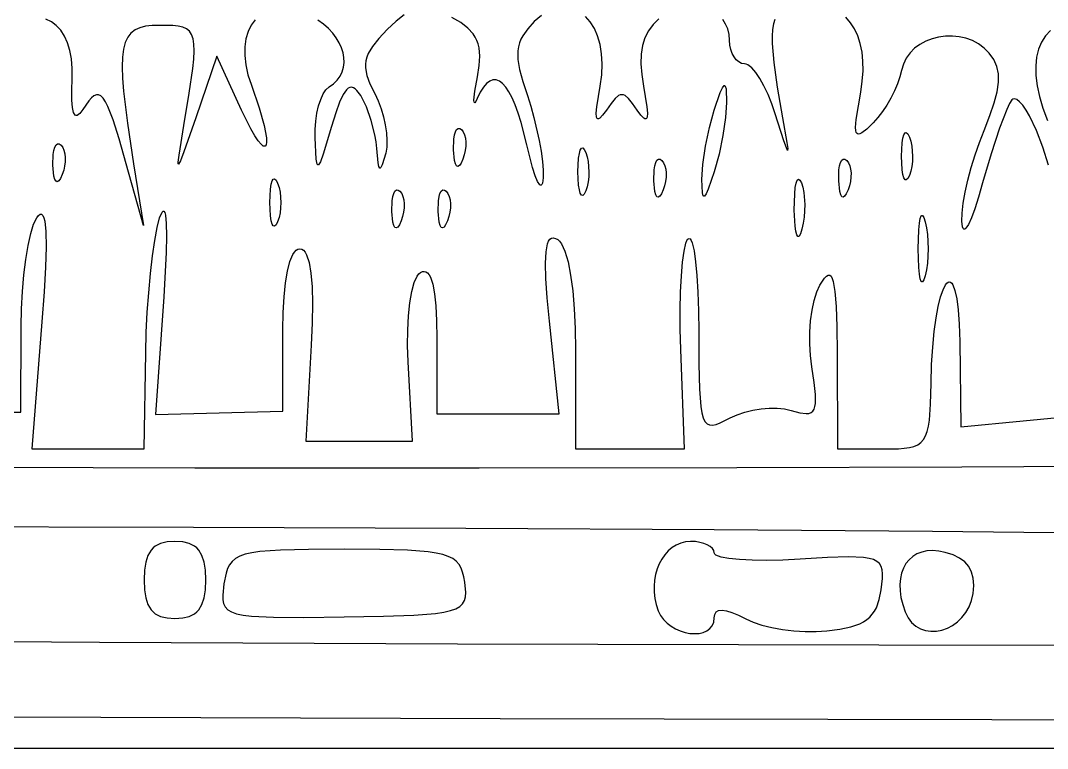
# Model space of a CAD drawing. Header units: millimetres. Extents: x -4.58 to 1.11, y 0.34 to 8.32.
# Drawn here: x -3.378 to -2.637, y 0.34 to 0.865 of the extents above; entities that cross this region are included whole.
import ezdxf

# ---------------------------------------------------------------- set-up
doc = ezdxf.new("R2010")
doc.units = ezdxf.units.MM

msp = doc.modelspace()

# ---------------------------------------------------------------- linework, layer by layer
at = {"flags": 128}
for points in [[(-3.10143, 0.86872), (-3.107136, 0.864137), (-3.113583, 0.858014), (-3.119661, 0.851608), (-3.124221, 0.84592), (-3.127315, 0.840682), (-3.128329, 0.838148), (-3.128997, 0.835627), (-3.129324, 0.833084), (-3.129317, 0.830486), (-3.128329, 0.824992), (-3.126086, 0.818878), (-3.122639, 0.811875), (-3.120143, 0.80664), (-3.118011, 0.801012), (-3.116274, 0.795166), (-3.114967, 0.78928), (-3.114121, 0.783529), (-3.11377, 0.778092), (-3.113945, 0.773144), (-3.114681, 0.768861), (-3.117212, 0.760433), (-3.118167, 0.758494), (-3.118581, 0.7581), (-3.118957, 0.758094), (-3.119613, 0.75925), (-3.120167, 0.761978), (-3.121097, 0.772222), (-3.121597, 0.777011), (-3.122461, 0.782108), (-3.125094, 0.792597), (-3.128617, 0.802441), (-3.130594, 0.80673), (-3.132653, 0.810389), (-3.13542, 0.814106), (-3.136733, 0.815329), (-3.138009, 0.816116), (-3.139258, 0.816457), (-3.140489, 0.816343), (-3.14171, 0.815766), (-3.142931, 0.814715), (-3.145403, 0.811157), (-3.147977, 0.805596), (-3.150722, 0.797957), (-3.153708, 0.788167), (-3.159717, 0.768113), (-3.161696, 0.76277), (-3.163135, 0.76045), (-3.163687, 0.760399), (-3.164144, 0.761076), (-3.164829, 0.764575), (-3.165667, 0.779889), (-3.165638, 0.786036), (-3.165175, 0.792042), (-3.164317, 0.797756), (-3.163106, 0.803028), (-3.161583, 0.807706), (-3.15979, 0.811639), (-3.157767, 0.814676), (-3.155556, 0.816667), (-3.152337, 0.818994), (-3.149696, 0.821618), (-3.147623, 0.824498), (-3.146109, 0.827595), (-3.145143, 0.83087), (-3.144715, 0.834284), (-3.144818, 0.837796), (-3.145439, 0.841368), (-3.146571, 0.84496), (-3.148203, 0.848533), (-3.150325, 0.852047), (-3.152929, 0.855464), (-3.156003, 0.858742), (-3.15954, 0.861845), (-3.163528, 0.864731)], [(-3.002461, 0.868302), (-3.007528, 0.863889), (-3.012314, 0.858658), (-3.015856, 0.853602), (-3.017169, 0.851047), (-3.018182, 0.848426), (-3.018898, 0.8457), (-3.019319, 0.842833), (-3.019295, 0.83653), (-3.018137, 0.829221), (-3.015872, 0.82061), (-3.012528, 0.810403), (-3.010036, 0.802708), (-3.007757, 0.794607), (-3.004028, 0.778163), (-3.002671, 0.770306), (-3.001715, 0.763016), (-3.001207, 0.756537), (-3.001194, 0.751111), (-3.001649, 0.747388), (-3.002024, 0.746325), (-3.00249, 0.745777), (-3.00304, 0.745734), (-3.003669, 0.746182), (-3.005139, 0.748503), (-3.006851, 0.752644), (-3.008757, 0.758506), (-3.012958, 0.775), (-3.017042, 0.791014), (-3.019175, 0.797799), (-3.021358, 0.803759), (-3.023583, 0.808887), (-3.025842, 0.813176), (-3.028129, 0.816619), (-3.030434, 0.819208), (-3.032751, 0.820937), (-3.035072, 0.821798), (-3.037388, 0.821783), (-3.039693, 0.820887), (-3.041978, 0.819101), (-3.044236, 0.816418), (-3.046459, 0.812831), (-3.048639, 0.808333), (-3.049727, 0.806148), (-3.050501, 0.805279), (-3.050963, 0.80566), (-3.051111, 0.807229), (-3.050471, 0.813669), (-3.048583, 0.824083), (-3.047252, 0.832073), (-3.046823, 0.838992), (-3.047366, 0.844998), (-3.048023, 0.847707), (-3.048948, 0.850248), (-3.05015, 0.85264), (-3.051638, 0.854902), (-3.055505, 0.859117), (-3.060617, 0.86305), (-3.067042, 0.866861)], [(-2.917764, 0.86575), (-2.921902, 0.861746), (-2.925229, 0.857245), (-2.927755, 0.852201), (-2.929491, 0.846571), (-2.930448, 0.840309), (-2.930637, 0.833369), (-2.930067, 0.825707), (-2.92875, 0.817278), (-2.926332, 0.80242), (-2.925988, 0.79772), (-2.926236, 0.79479), (-2.926585, 0.793976), (-2.927086, 0.793591), (-2.927739, 0.793628), (-2.928547, 0.794084), (-2.930631, 0.796234), (-2.933347, 0.8), (-2.936728, 0.804858), (-2.939589, 0.808328), (-2.942103, 0.81041), (-2.943285, 0.810931), (-2.944444, 0.811104), (-2.945604, 0.810931), (-2.946786, 0.81041), (-2.9493, 0.808328), (-2.952161, 0.804858), (-2.955542, 0.8), (-2.958258, 0.796234), (-2.960342, 0.794084), (-2.96115, 0.793628), (-2.961803, 0.793591), (-2.962304, 0.793976), (-2.962653, 0.79479), (-2.962901, 0.79772), (-2.962557, 0.80242), (-2.960139, 0.817278), (-2.958956, 0.825513), (-2.958598, 0.833306), (-2.959006, 0.8406), (-2.960122, 0.847336), (-2.961887, 0.853458), (-2.964244, 0.858909), (-2.967135, 0.863632), (-2.9705, 0.867568)], [(-2.636695, 0.760289), (-2.640772, 0.773259), (-2.645497, 0.785375), (-2.650481, 0.795735), (-2.652948, 0.799976), (-2.655335, 0.80344), (-2.657591, 0.806014), (-2.65967, 0.807587), (-2.661521, 0.808046), (-2.662347, 0.807822), (-2.663097, 0.807278), (-2.664777, 0.804807), (-2.666906, 0.800413), (-2.672163, 0.786835), (-2.678175, 0.76851), (-2.68425, 0.747403), (-2.687126, 0.737278), (-2.68984, 0.728835), (-2.692329, 0.722185), (-2.694531, 0.717441), (-2.696386, 0.714717), (-2.697164, 0.714148), (-2.697832, 0.714125), (-2.698382, 0.714665), (-2.698807, 0.715779), (-2.69925, 0.719792), (-2.69906, 0.725703), (-2.698221, 0.732799), (-2.696799, 0.740811), (-2.694859, 0.749472), (-2.692469, 0.758513), (-2.689693, 0.767667), (-2.686598, 0.776664), (-2.68325, 0.785236), (-2.678974, 0.796), (-2.675813, 0.805273), (-2.673753, 0.813257), (-2.672781, 0.820156), (-2.672884, 0.826174), (-2.674047, 0.831513), (-2.676257, 0.836378), (-2.6795, 0.840972), (-2.683108, 0.844676), (-2.687158, 0.847705), (-2.691564, 0.850075), (-2.696242, 0.851804), (-2.701107, 0.852907), (-2.706075, 0.853402), (-2.711061, 0.853305), (-2.715979, 0.852634), (-2.720746, 0.851403), (-2.725276, 0.849631), (-2.729486, 0.847334), (-2.733289, 0.844529), (-2.736602, 0.841232), (-2.73934, 0.837459), (-2.741417, 0.833228), (-2.74275, 0.828556), (-2.743904, 0.823917), (-2.745623, 0.818949), (-2.747823, 0.813805), (-2.75042, 0.808639), (-2.753331, 0.803606), (-2.756473, 0.79886), (-2.75976, 0.794556), (-2.763111, 0.790847), (-2.767863, 0.786316), (-2.771446, 0.783541), (-2.77282, 0.782864), (-2.773928, 0.782687), (-2.774776, 0.783032), (-2.775375, 0.783918), (-2.775732, 0.785368), (-2.775856, 0.787401), (-2.775439, 0.793298), (-2.772181, 0.813), (-2.770998, 0.820843), (-2.770452, 0.828283), (-2.770525, 0.835294), (-2.771196, 0.841849), (-2.772446, 0.847923), (-2.774257, 0.85349), (-2.776608, 0.858523), (-2.779481, 0.862998), (-2.782856, 0.866888)], [(-3.208837, 0.865095), (-3.211701, 0.861155), (-3.213928, 0.856559), (-3.215475, 0.851355), (-3.216302, 0.84559), (-3.216366, 0.83931), (-3.215627, 0.832564), (-3.214042, 0.825399), (-3.211569, 0.817861), (-3.205866, 0.801652), (-3.202258, 0.788902), (-3.20064, 0.779878), (-3.200544, 0.776847), (-3.200905, 0.774847), (-3.20171, 0.773913), (-3.202946, 0.774077), (-3.204599, 0.775373), (-3.206657, 0.777834), (-3.209106, 0.781494), (-3.211933, 0.786386), (-3.218667, 0.8), (-3.236458, 0.838889), (-3.251681, 0.794444), (-3.260228, 0.769842), (-3.262664, 0.763497), (-3.264, 0.761042), (-3.264285, 0.761253), (-3.264331, 0.762414), (-3.263751, 0.767554), (-3.260236, 0.788889), (-3.256329, 0.812198), (-3.253786, 0.829863), (-3.253085, 0.836824), (-3.252796, 0.842667), (-3.252942, 0.84749), (-3.253549, 0.851391), (-3.254638, 0.854467), (-3.256234, 0.856815), (-3.25836, 0.858535), (-3.261041, 0.859723), (-3.264299, 0.860477), (-3.268159, 0.860894), (-3.277778, 0.861111), (-3.28314, 0.86095), (-3.287864, 0.860404), (-3.291966, 0.859382), (-3.295463, 0.857793), (-3.298374, 0.855544), (-3.300714, 0.852545), (-3.302501, 0.848704), (-3.303752, 0.843929), (-3.304484, 0.838128), (-3.304715, 0.83121), (-3.304461, 0.823083), (-3.303741, 0.813656), (-3.300966, 0.790534), (-3.296528, 0.761111), (-3.289444, 0.716667), (-3.30175, 0.761111), (-3.306901, 0.779181), (-3.311244, 0.792926), (-3.315006, 0.802631), (-3.31674, 0.806057), (-3.318413, 0.80858), (-3.320054, 0.810235), (-3.321691, 0.811059), (-3.323352, 0.811086), (-3.325066, 0.810353), (-3.326861, 0.808895), (-3.328765, 0.806748), (-3.333014, 0.800528), (-3.335227, 0.797483), (-3.337084, 0.796098), (-3.337879, 0.796029), (-3.338585, 0.796374), (-3.339729, 0.798311), (-3.340517, 0.801908), (-3.340947, 0.807166), (-3.341021, 0.814086), (-3.340736, 0.822667), (-3.340684, 0.830065), (-3.341259, 0.836861), (-3.342422, 0.843029), (-3.344138, 0.848549), (-3.346369, 0.853395), (-3.349077, 0.857547), (-3.352225, 0.860979), (-3.355776, 0.86367), (-3.359693, 0.865596)], [(-2.833972, 0.865425), (-2.835058, 0.862092), (-2.835759, 0.858106), (-2.836083, 0.853398), (-2.836038, 0.8479), (-2.834876, 0.834255), (-2.832337, 0.81662), (-2.828486, 0.794444), (-2.825326, 0.776544), (-2.82473, 0.772173), (-2.824863, 0.770891), (-2.825777, 0.772726), (-2.827527, 0.777708), (-2.83375, 0.797222), (-2.836243, 0.804476), (-2.838996, 0.811243), (-2.841917, 0.817376), (-2.844917, 0.822726), (-2.847903, 0.827144), (-2.850785, 0.830484), (-2.853473, 0.832596), (-2.854715, 0.833146), (-2.855875, 0.833333), (-2.858041, 0.83368), (-2.860063, 0.834675), (-2.861896, 0.836248), (-2.863495, 0.83833), (-2.864816, 0.84085), (-2.865814, 0.84374), (-2.866446, 0.846928), (-2.866667, 0.850347), (-2.86701, 0.854621), (-2.868002, 0.858534), (-2.869585, 0.862069), (-2.871701, 0.865209)], [(-2.635258, 0.857333), (-2.638861, 0.853501), (-2.641748, 0.849007), (-2.643905, 0.843879), (-2.645316, 0.838144), (-2.645969, 0.831829), (-2.64585, 0.82496), (-2.644943, 0.817564), (-2.643235, 0.809669), (-2.640713, 0.801301), (-2.637361, 0.792486)], [(-2.886667, 0.75), (-2.885965, 0.76082), (-2.884056, 0.773854), (-2.881229, 0.787461), (-2.877778, 0.8), (-2.873416, 0.812618), (-2.871866, 0.81606), (-2.870686, 0.817622), (-2.870222, 0.817705), (-2.869835, 0.817328), (-2.869276, 0.815203), (-2.868875, 0.805556), (-2.869579, 0.794735), (-2.871493, 0.781701), (-2.874324, 0.768095), (-2.877778, 0.755556), (-2.882137, 0.742932), (-2.883685, 0.73949), (-2.884863, 0.737929), (-2.885326, 0.737846), (-2.885711, 0.738224), (-2.886268, 0.74035), (-2.886667, 0.75)], [(-3.065792, 0.771292), (-3.065603, 0.779029), (-3.06513, 0.782025), (-3.064437, 0.784359), (-3.06355, 0.785971), (-3.062491, 0.786801), (-3.061286, 0.786789), (-3.059958, 0.785875), (-3.058728, 0.784228), (-3.05781, 0.782117), (-3.057208, 0.779628), (-3.056925, 0.776849), (-3.056967, 0.773868), (-3.057335, 0.770771), (-3.058035, 0.767648), (-3.059069, 0.764583), (-3.060357, 0.761793), (-3.061544, 0.760067), (-3.062616, 0.759393), (-3.063561, 0.759755), (-3.064364, 0.761141), (-3.065013, 0.763535), (-3.065792, 0.771292)], [(-2.742694, 0.766667), (-2.742251, 0.776356), (-2.741732, 0.779789), (-2.741045, 0.782205), (-2.740214, 0.783546), (-2.739261, 0.783757), (-2.73821, 0.782779), (-2.737083, 0.780556), (-2.736072, 0.777482), (-2.735349, 0.774067), (-2.734771, 0.766667), (-2.734915, 0.76291), (-2.735349, 0.759266), (-2.736072, 0.755851), (-2.737083, 0.752778), (-2.73821, 0.750555), (-2.739261, 0.749577), (-2.740214, 0.749787), (-2.741045, 0.751128), (-2.741732, 0.753544), (-2.742251, 0.756977), (-2.742694, 0.766667)], [(-3.354681, 0.760181), (-3.354492, 0.767918), (-3.354019, 0.770914), (-3.353326, 0.773248), (-3.352439, 0.77486), (-3.35138, 0.77569), (-3.350175, 0.775678), (-3.348847, 0.774764), (-3.347617, 0.773117), (-3.346699, 0.771005), (-3.346096, 0.768517), (-3.345814, 0.765738), (-3.345856, 0.762757), (-3.346224, 0.75966), (-3.346924, 0.756536), (-3.347958, 0.753472), (-3.349246, 0.750681), (-3.350433, 0.748956), (-3.351505, 0.748282), (-3.35245, 0.748644), (-3.353253, 0.750029), (-3.353902, 0.752423), (-3.354681, 0.760181)], [(-2.976028, 0.755556), (-2.975585, 0.765245), (-2.975065, 0.768678), (-2.974378, 0.771094), (-2.973547, 0.772435), (-2.972594, 0.772645), (-2.971543, 0.771667), (-2.970417, 0.769444), (-2.969405, 0.766371), (-2.968682, 0.762956), (-2.968104, 0.755556), (-2.968249, 0.751799), (-2.968682, 0.748155), (-2.969405, 0.74474), (-2.970417, 0.741667), (-2.971543, 0.739444), (-2.972594, 0.738466), (-2.973547, 0.738676), (-2.974378, 0.740017), (-2.975065, 0.742433), (-2.975585, 0.745866), (-2.976028, 0.755556)], [(-2.921347, 0.749069), (-2.921158, 0.756807), (-2.920686, 0.759803), (-2.919993, 0.762137), (-2.919105, 0.763749), (-2.918046, 0.764579), (-2.916841, 0.764567), (-2.915514, 0.763653), (-2.914283, 0.762006), (-2.913365, 0.759894), (-2.912763, 0.757405), (-2.912481, 0.754627), (-2.912522, 0.751646), (-2.912891, 0.748549), (-2.913591, 0.745425), (-2.914625, 0.742361), (-2.915912, 0.73957), (-2.917099, 0.737845), (-2.918172, 0.73717), (-2.919116, 0.737533), (-2.91992, 0.738918), (-2.920568, 0.741312), (-2.921347, 0.749069)], [(-2.788014, 0.749069), (-2.787825, 0.756807), (-2.787352, 0.759803), (-2.78666, 0.762137), (-2.785772, 0.763749), (-2.784713, 0.764579), (-2.783508, 0.764567), (-2.782181, 0.763653), (-2.78095, 0.762006), (-2.780032, 0.759894), (-2.77943, 0.757405), (-2.779148, 0.754627), (-2.779189, 0.751646), (-2.779558, 0.748549), (-2.780257, 0.745425), (-2.781292, 0.742361), (-2.782579, 0.73957), (-2.783766, 0.737845), (-2.784838, 0.73717), (-2.785783, 0.737533), (-2.786586, 0.738918), (-2.787235, 0.741312), (-2.788014, 0.749069)], [(-3.19825, 0.733333), (-3.197807, 0.743023), (-3.197288, 0.746456), (-3.196601, 0.748872), (-3.195769, 0.750213), (-3.194816, 0.750423), (-3.193765, 0.749445), (-3.192639, 0.747222), (-3.191627, 0.744149), (-3.190905, 0.740734), (-3.190326, 0.733333), (-3.190471, 0.729576), (-3.190905, 0.725933), (-3.191627, 0.722518), (-3.192639, 0.719444), (-3.193765, 0.717221), (-3.194816, 0.716243), (-3.195769, 0.716454), (-3.196601, 0.717795), (-3.197288, 0.720211), (-3.197807, 0.723644), (-3.19825, 0.733333)], [(-2.820056, 0.727778), (-2.819776, 0.739641), (-2.819334, 0.744038), (-2.818717, 0.747302), (-2.817947, 0.749354), (-2.817046, 0.750114), (-2.816033, 0.749499), (-2.814931, 0.747431), (-2.813924, 0.74428), (-2.813188, 0.740566), (-2.812531, 0.731993), (-2.812974, 0.722806), (-2.813611, 0.718323), (-2.814528, 0.714097), (-2.815562, 0.710831), (-2.816544, 0.709098), (-2.817008, 0.708789), (-2.817451, 0.708843), (-2.81826, 0.71001), (-2.818949, 0.712543), (-2.819493, 0.716386), (-2.820056, 0.727778)], [(-3.110236, 0.726847), (-3.110047, 0.734585), (-3.109574, 0.737581), (-3.108882, 0.739915), (-3.107994, 0.741527), (-3.106935, 0.742357), (-3.10573, 0.742345), (-3.104403, 0.741431), (-3.103172, 0.739784), (-3.102254, 0.737672), (-3.101652, 0.735183), (-3.10137, 0.732405), (-3.101411, 0.729423), (-3.10178, 0.726327), (-3.102479, 0.723203), (-3.103514, 0.720139), (-3.104801, 0.717348), (-3.105988, 0.715623), (-3.107061, 0.714948), (-3.108005, 0.715311), (-3.108809, 0.716696), (-3.109457, 0.71909), (-3.110236, 0.726847)], [(-3.076903, 0.726847), (-3.076714, 0.734585), (-3.076241, 0.737581), (-3.075549, 0.739915), (-3.074661, 0.741527), (-3.073602, 0.742357), (-3.072397, 0.742345), (-3.071069, 0.741431), (-3.069839, 0.739784), (-3.068921, 0.737672), (-3.068319, 0.735183), (-3.068036, 0.732405), (-3.068078, 0.729423), (-3.068446, 0.726327), (-3.069146, 0.723203), (-3.070181, 0.720139), (-3.071468, 0.717348), (-3.072655, 0.715623), (-3.073727, 0.714948), (-3.074672, 0.715311), (-3.075475, 0.716696), (-3.076124, 0.71909), (-3.076903, 0.726847)], [(-3.416667, 0.582222), (-3.377778, 0.582222), (-3.377611, 0.643889), (-3.37735, 0.656617), (-3.37667, 0.669148), (-3.375618, 0.681162), (-3.37424, 0.692337), (-3.372581, 0.702352), (-3.370689, 0.710885), (-3.36861, 0.717616), (-3.366389, 0.722222), (-3.365054, 0.723929), (-3.363866, 0.724803), (-3.362825, 0.72484), (-3.361931, 0.724035), (-3.361184, 0.722384), (-3.360583, 0.719883), (-3.359821, 0.712316), (-3.359643, 0.701299), (-3.360047, 0.6868), (-3.361032, 0.668786), (-3.362597, 0.647222), (-3.369861, 0.555556), (-3.329375, 0.555556), (-3.288889, 0.555556), (-3.287778, 0.625), (-3.287373, 0.639517), (-3.286642, 0.654156), (-3.284372, 0.682205), (-3.282913, 0.694817), (-3.281293, 0.705957), (-3.279554, 0.715225), (-3.277736, 0.722222), (-3.275971, 0.72644), (-3.275232, 0.727197), (-3.274589, 0.72708), (-3.274043, 0.726112), (-3.273596, 0.724313), (-3.273003, 0.718306), (-3.272818, 0.709228), (-3.273049, 0.69725), (-3.274792, 0.665264), (-3.280806, 0.580542), (-3.234847, 0.58175), (-3.188889, 0.582944), (-3.188889, 0.641472), (-3.188665, 0.65404), (-3.188011, 0.665389), (-3.186957, 0.675378), (-3.185533, 0.683866), (-3.183767, 0.690714), (-3.181688, 0.695779), (-3.18054, 0.697599), (-3.179325, 0.698921), (-3.178047, 0.699727), (-3.176708, 0.7), (-3.17528, 0.699717), (-3.173971, 0.698873), (-3.17278, 0.69747), (-3.171709, 0.695515), (-3.169927, 0.689962), (-3.16863, 0.682252), (-3.167822, 0.67242), (-3.167507, 0.660502), (-3.16769, 0.646535), (-3.168375, 0.630556), (-3.172222, 0.561111), (-3.133833, 0.561111), (-3.095458, 0.561111), (-3.098486, 0.618306), (-3.098865, 0.630087), (-3.098754, 0.641299), (-3.098186, 0.651695), (-3.097194, 0.661031), (-3.095812, 0.669061), (-3.094072, 0.67554), (-3.092008, 0.680222), (-3.090865, 0.681812), (-3.089653, 0.682861), (-3.088233, 0.683519), (-3.086901, 0.683686), (-3.085658, 0.683364), (-3.084504, 0.682555), (-3.08344, 0.68126), (-3.082465, 0.679482), (-3.080788, 0.674483), (-3.079477, 0.66757), (-3.078536, 0.65876), (-3.077968, 0.648065), (-3.077778, 0.6355), (-3.077778, 0.580806), (-3.033667, 0.580806), (-2.989542, 0.580806), (-2.996542, 0.647694), (-2.998158, 0.664632), (-2.999131, 0.678543), (-2.999448, 0.689574), (-2.999092, 0.69787), (-2.99805, 0.703578), (-2.997266, 0.705508), (-2.996305, 0.706845), (-2.995166, 0.707608), (-2.993845, 0.707816), (-2.992341, 0.707487), (-2.990653, 0.706639), (-2.989254, 0.705437), (-2.987914, 0.703608), (-2.98543, 0.698178), (-2.983234, 0.69056), (-2.981361, 0.680969), (-2.979845, 0.669616), (-2.978719, 0.656713), (-2.978019, 0.642474), (-2.977778, 0.627111), (-2.977778, 0.555556), (-2.9385, 0.555556), (-2.899236, 0.555556), (-2.901889, 0.627361), (-2.902262, 0.641943), (-2.9023, 0.655855), (-2.902026, 0.668772), (-2.90146, 0.680366), (-2.900624, 0.690312), (-2.899539, 0.698281), (-2.898227, 0.703948), (-2.897492, 0.705816), (-2.896708, 0.706986), (-2.895911, 0.707397), (-2.895136, 0.707039), (-2.894388, 0.705945), (-2.89367, 0.70415), (-2.892342, 0.698593), (-2.891184, 0.690641), (-2.890228, 0.680567), (-2.889505, 0.668644), (-2.889048, 0.655147), (-2.888889, 0.640347), (-2.888808, 0.616667), (-2.888408, 0.598811), (-2.887457, 0.586137), (-2.886702, 0.581542), (-2.88572, 0.578002), (-2.884485, 0.575436), (-2.882965, 0.573763), (-2.881132, 0.572905), (-2.878957, 0.572779), (-2.876411, 0.573306), (-2.873463, 0.574405), (-2.86625, 0.578), (-2.861268, 0.580297), (-2.855784, 0.582174), (-2.849979, 0.583609), (-2.844031, 0.58458), (-2.838122, 0.585065), (-2.83243, 0.585043), (-2.827135, 0.584491), (-2.822417, 0.583389), (-2.81616, 0.581644), (-2.811385, 0.581039), (-2.809518, 0.581239), (-2.807978, 0.581815), (-2.806751, 0.582796), (-2.805823, 0.584214), (-2.805179, 0.586097), (-2.804804, 0.588476), (-2.804807, 0.594844), (-2.805716, 0.603559), (-2.807417, 0.614861), (-2.808415, 0.622954), (-2.808872, 0.63132), (-2.808813, 0.63972), (-2.80826, 0.64791), (-2.807238, 0.655649), (-2.805768, 0.662697), (-2.803876, 0.668811), (-2.801583, 0.67375), (-2.798316, 0.678647), (-2.796913, 0.680097), (-2.795654, 0.680846), (-2.794532, 0.680864), (-2.79354, 0.680126), (-2.792671, 0.678602), (-2.791918, 0.676266), (-2.790732, 0.669044), (-2.789925, 0.65824), (-2.789441, 0.643633), (-2.789222, 0.625), (-2.788889, 0.555556), (-2.755556, 0.555556), (-2.745024, 0.555743), (-2.740706, 0.556067), (-2.736964, 0.556622), (-2.733754, 0.557467), (-2.731035, 0.558661), (-2.728763, 0.560264), (-2.726896, 0.562333), (-2.725392, 0.564929), (-2.724208, 0.56811), (-2.723301, 0.571934), (-2.72263, 0.576462), (-2.721822, 0.587861), (-2.721444, 0.602778), (-2.721014, 0.616513), (-2.720232, 0.629016), (-2.719148, 0.640214), (-2.717813, 0.650032), (-2.716279, 0.658394), (-2.714595, 0.665227), (-2.712814, 0.670457), (-2.710986, 0.674007), (-2.71007, 0.675129), (-2.709162, 0.675804), (-2.708267, 0.676022), (-2.707393, 0.675773), (-2.706544, 0.675049), (-2.705729, 0.67384), (-2.704222, 0.66993), (-2.702922, 0.663968), (-2.701881, 0.65588), (-2.701149, 0.645592), (-2.700778, 0.633028), (-2.7, 0.571625), (-2.655056, 0.575917), (-2.610125, 0.580194)], [(-2.73075, 0.7), (-2.73035, 0.713566), (-2.729881, 0.718372), (-2.72926, 0.721753), (-2.728508, 0.723631), (-2.728089, 0.723982), (-2.727645, 0.723926), (-2.726691, 0.722557), (-2.725667, 0.719444), (-2.724751, 0.715142), (-2.724096, 0.71036), (-2.723573, 0.7), (-2.724096, 0.68964), (-2.724751, 0.684858), (-2.725667, 0.680556), (-2.726691, 0.677443), (-2.727645, 0.676074), (-2.728089, 0.676018), (-2.728508, 0.676369), (-2.72926, 0.678247), (-2.729881, 0.681628), (-2.73035, 0.686434), (-2.73075, 0.7)], [(-2.565351, 0.543165), (-2.699271, 0.542354), (-2.861407, 0.541848), (-3.04727, 0.541668), (-3.252371, 0.541832), (-3.472222, 0.542361)], [(-3.462347, 0.499653), (-3.253304, 0.499286), (-3.057026, 0.498566), (-2.877898, 0.497538), (-2.720307, 0.496243), (-2.588639, 0.494724)], [(-3.244444, 0.461111), (-3.244731, 0.468151), (-3.245626, 0.474041), (-3.24718, 0.478848), (-3.249446, 0.482635), (-3.250862, 0.484167), (-3.252476, 0.485468), (-3.256321, 0.487412), (-3.261034, 0.48853), (-3.266667, 0.488889), (-3.272299, 0.48853), (-3.277012, 0.487412), (-3.280857, 0.485468), (-3.282471, 0.484167), (-3.283887, 0.482635), (-3.286153, 0.478848), (-3.287708, 0.474041), (-3.288602, 0.468151), (-3.288889, 0.461111), (-3.288602, 0.454068), (-3.287708, 0.448175), (-3.286153, 0.443368), (-3.283887, 0.439582), (-3.282471, 0.438051), (-3.280857, 0.43675), (-3.277012, 0.434808), (-3.272299, 0.433691), (-3.266667, 0.433333), (-3.261034, 0.433691), (-3.256321, 0.434808), (-3.252476, 0.43675), (-3.250862, 0.438051), (-3.249446, 0.439582), (-3.24718, 0.443368), (-3.245626, 0.448175), (-3.244731, 0.454068), (-3.244444, 0.461111)], [(-2.877778, 0.433722), (-2.877426, 0.436241), (-2.876368, 0.438016), (-2.874601, 0.439048), (-2.872123, 0.439337), (-2.868931, 0.438882), (-2.865022, 0.437683), (-2.860393, 0.435741), (-2.855042, 0.433056), (-2.84975, 0.430681), (-2.843408, 0.428601), (-2.836255, 0.426852), (-2.828531, 0.42547), (-2.820475, 0.424492), (-2.812327, 0.423952), (-2.804325, 0.423887), (-2.796708, 0.424333), (-2.787199, 0.425537), (-2.779307, 0.427222), (-2.772882, 0.429505), (-2.770172, 0.430906), (-2.767771, 0.432498), (-2.76566, 0.434297), (-2.763821, 0.436316), (-2.762234, 0.43857), (-2.76088, 0.441074), (-2.758796, 0.446884), (-2.757417, 0.453861), (-2.756461, 0.462166), (-2.756375, 0.465539), (-2.756653, 0.468431), (-2.757368, 0.47087), (-2.758597, 0.472886), (-2.760415, 0.474507), (-2.762898, 0.475762), (-2.766121, 0.47668), (-2.77016, 0.477288), (-2.780989, 0.477695), (-2.795989, 0.477212), (-2.815764, 0.476069), (-2.828227, 0.475468), (-2.839854, 0.475235), (-2.85039, 0.475353), (-2.85958, 0.475802), (-2.86717, 0.476565), (-2.872905, 0.477624), (-2.87653, 0.47896), (-2.877472, 0.479727), (-2.877792, 0.480556), (-2.878134, 0.48223), (-2.879126, 0.483791), (-2.880696, 0.485206), (-2.882776, 0.486441), (-2.885295, 0.487461), (-2.888184, 0.488231), (-2.891373, 0.488719), (-2.894792, 0.488889), (-2.898464, 0.488586), (-2.901935, 0.487707), (-2.905185, 0.486294), (-2.908195, 0.484391), (-2.910943, 0.482039), (-2.913411, 0.479283), (-2.915577, 0.476165), (-2.917422, 0.472727), (-2.918926, 0.469014), (-2.920068, 0.465067), (-2.920829, 0.46093), (-2.921188, 0.456645), (-2.921126, 0.452255), (-2.920622, 0.447804), (-2.919656, 0.443335), (-2.918208, 0.438889), (-2.916569, 0.435547), (-2.914405, 0.432557), (-2.911806, 0.429928), (-2.908856, 0.427671), (-2.905643, 0.425799), (-2.902254, 0.424322), (-2.898776, 0.423251), (-2.895295, 0.422597), (-2.891899, 0.422372), (-2.888673, 0.422586), (-2.885706, 0.423251), (-2.883083, 0.424377), (-2.880892, 0.425976), (-2.87922, 0.42806), (-2.878153, 0.430638), (-2.877778, 0.433722)], [(-3.057722, 0.459431), (-3.058368, 0.463281), (-3.059202, 0.466693), (-3.060322, 0.469694), (-3.061821, 0.47231), (-3.063798, 0.474567), (-3.066347, 0.476491), (-3.069565, 0.478109), (-3.073547, 0.479446), (-3.07839, 0.48053), (-3.084189, 0.481387), (-3.099041, 0.482522), (-3.11887, 0.483064), (-3.144444, 0.483222), (-3.170464, 0.483141), (-3.1905, 0.482666), (-3.205379, 0.481558), (-3.211142, 0.480694), (-3.215927, 0.479582), (-3.219836, 0.478193), (-3.222972, 0.476497), (-3.225438, 0.474466), (-3.227339, 0.472068), (-3.228777, 0.469274), (-3.229855, 0.466055), (-3.231347, 0.458222), (-3.232211, 0.450145), (-3.232144, 0.446861), (-3.23159, 0.444036), (-3.230431, 0.44164), (-3.228553, 0.43964), (-3.225839, 0.438004), (-3.222172, 0.436701), (-3.217437, 0.435699), (-3.211517, 0.434966), (-3.195658, 0.434179), (-3.173666, 0.434086), (-3.144611, 0.434431), (-3.11621, 0.434945), (-3.094531, 0.435714), (-3.078718, 0.436983), (-3.072744, 0.437882), (-3.067917, 0.438998), (-3.064128, 0.440362), (-3.061272, 0.442005), (-3.05924, 0.443957), (-3.057928, 0.446249), (-3.057226, 0.448912), (-3.057029, 0.451976), (-3.057722, 0.459431)], [(-2.691083, 0.451444), (-2.690618, 0.457175), (-2.690974, 0.46228), (-2.692165, 0.466779), (-2.694208, 0.470698), (-2.697118, 0.474058), (-2.700911, 0.476882), (-2.705603, 0.479193), (-2.711208, 0.481014), (-2.715921, 0.481965), (-2.720337, 0.482297), (-2.724437, 0.482037), (-2.728201, 0.481216), (-2.73161, 0.479861), (-2.734645, 0.478003), (-2.737286, 0.475669), (-2.739514, 0.472889), (-2.741308, 0.469692), (-2.742651, 0.466106), (-2.743521, 0.462161), (-2.7439, 0.457885), (-2.743768, 0.453308), (-2.743105, 0.448458), (-2.741893, 0.443364), (-2.740111, 0.438056), (-2.738051, 0.433849), (-2.735463, 0.430423), (-2.732431, 0.427753), (-2.72904, 0.425817), (-2.725375, 0.424593), (-2.72152, 0.424056), (-2.717559, 0.424184), (-2.713576, 0.424953), (-2.709657, 0.426341), (-2.705886, 0.428325), (-2.702346, 0.430881), (-2.699123, 0.433987), (-2.696301, 0.437619), (-2.693964, 0.441755), (-2.692196, 0.446371), (-2.691083, 0.451444)], [(-1.342049, 0.414229), (-2.030556, 0.413625), (-2.413521, 0.413682), (-2.759072, 0.41411), (-3.063002, 0.414886), (-3.321104, 0.415986), (-3.529173, 0.417389)], [(-3.391902, 0.362402), (-3.032042, 0.361268), (-2.205123, 0.359489), (-1.313283, 0.358418)], [(-1.614191, 0.340378), (-2.625682, 0.339623), (-3.522482, 0.339561), (-3.889261, 0.33983), (-4.181033, 0.34032), (-4.382353, 0.341048), (-4.444268, 0.341505), (-4.477778, 0.342028)]]:
    msp.add_lwpolyline(points, dxfattribs=at)

doc.saveas('drawing.dxf')
